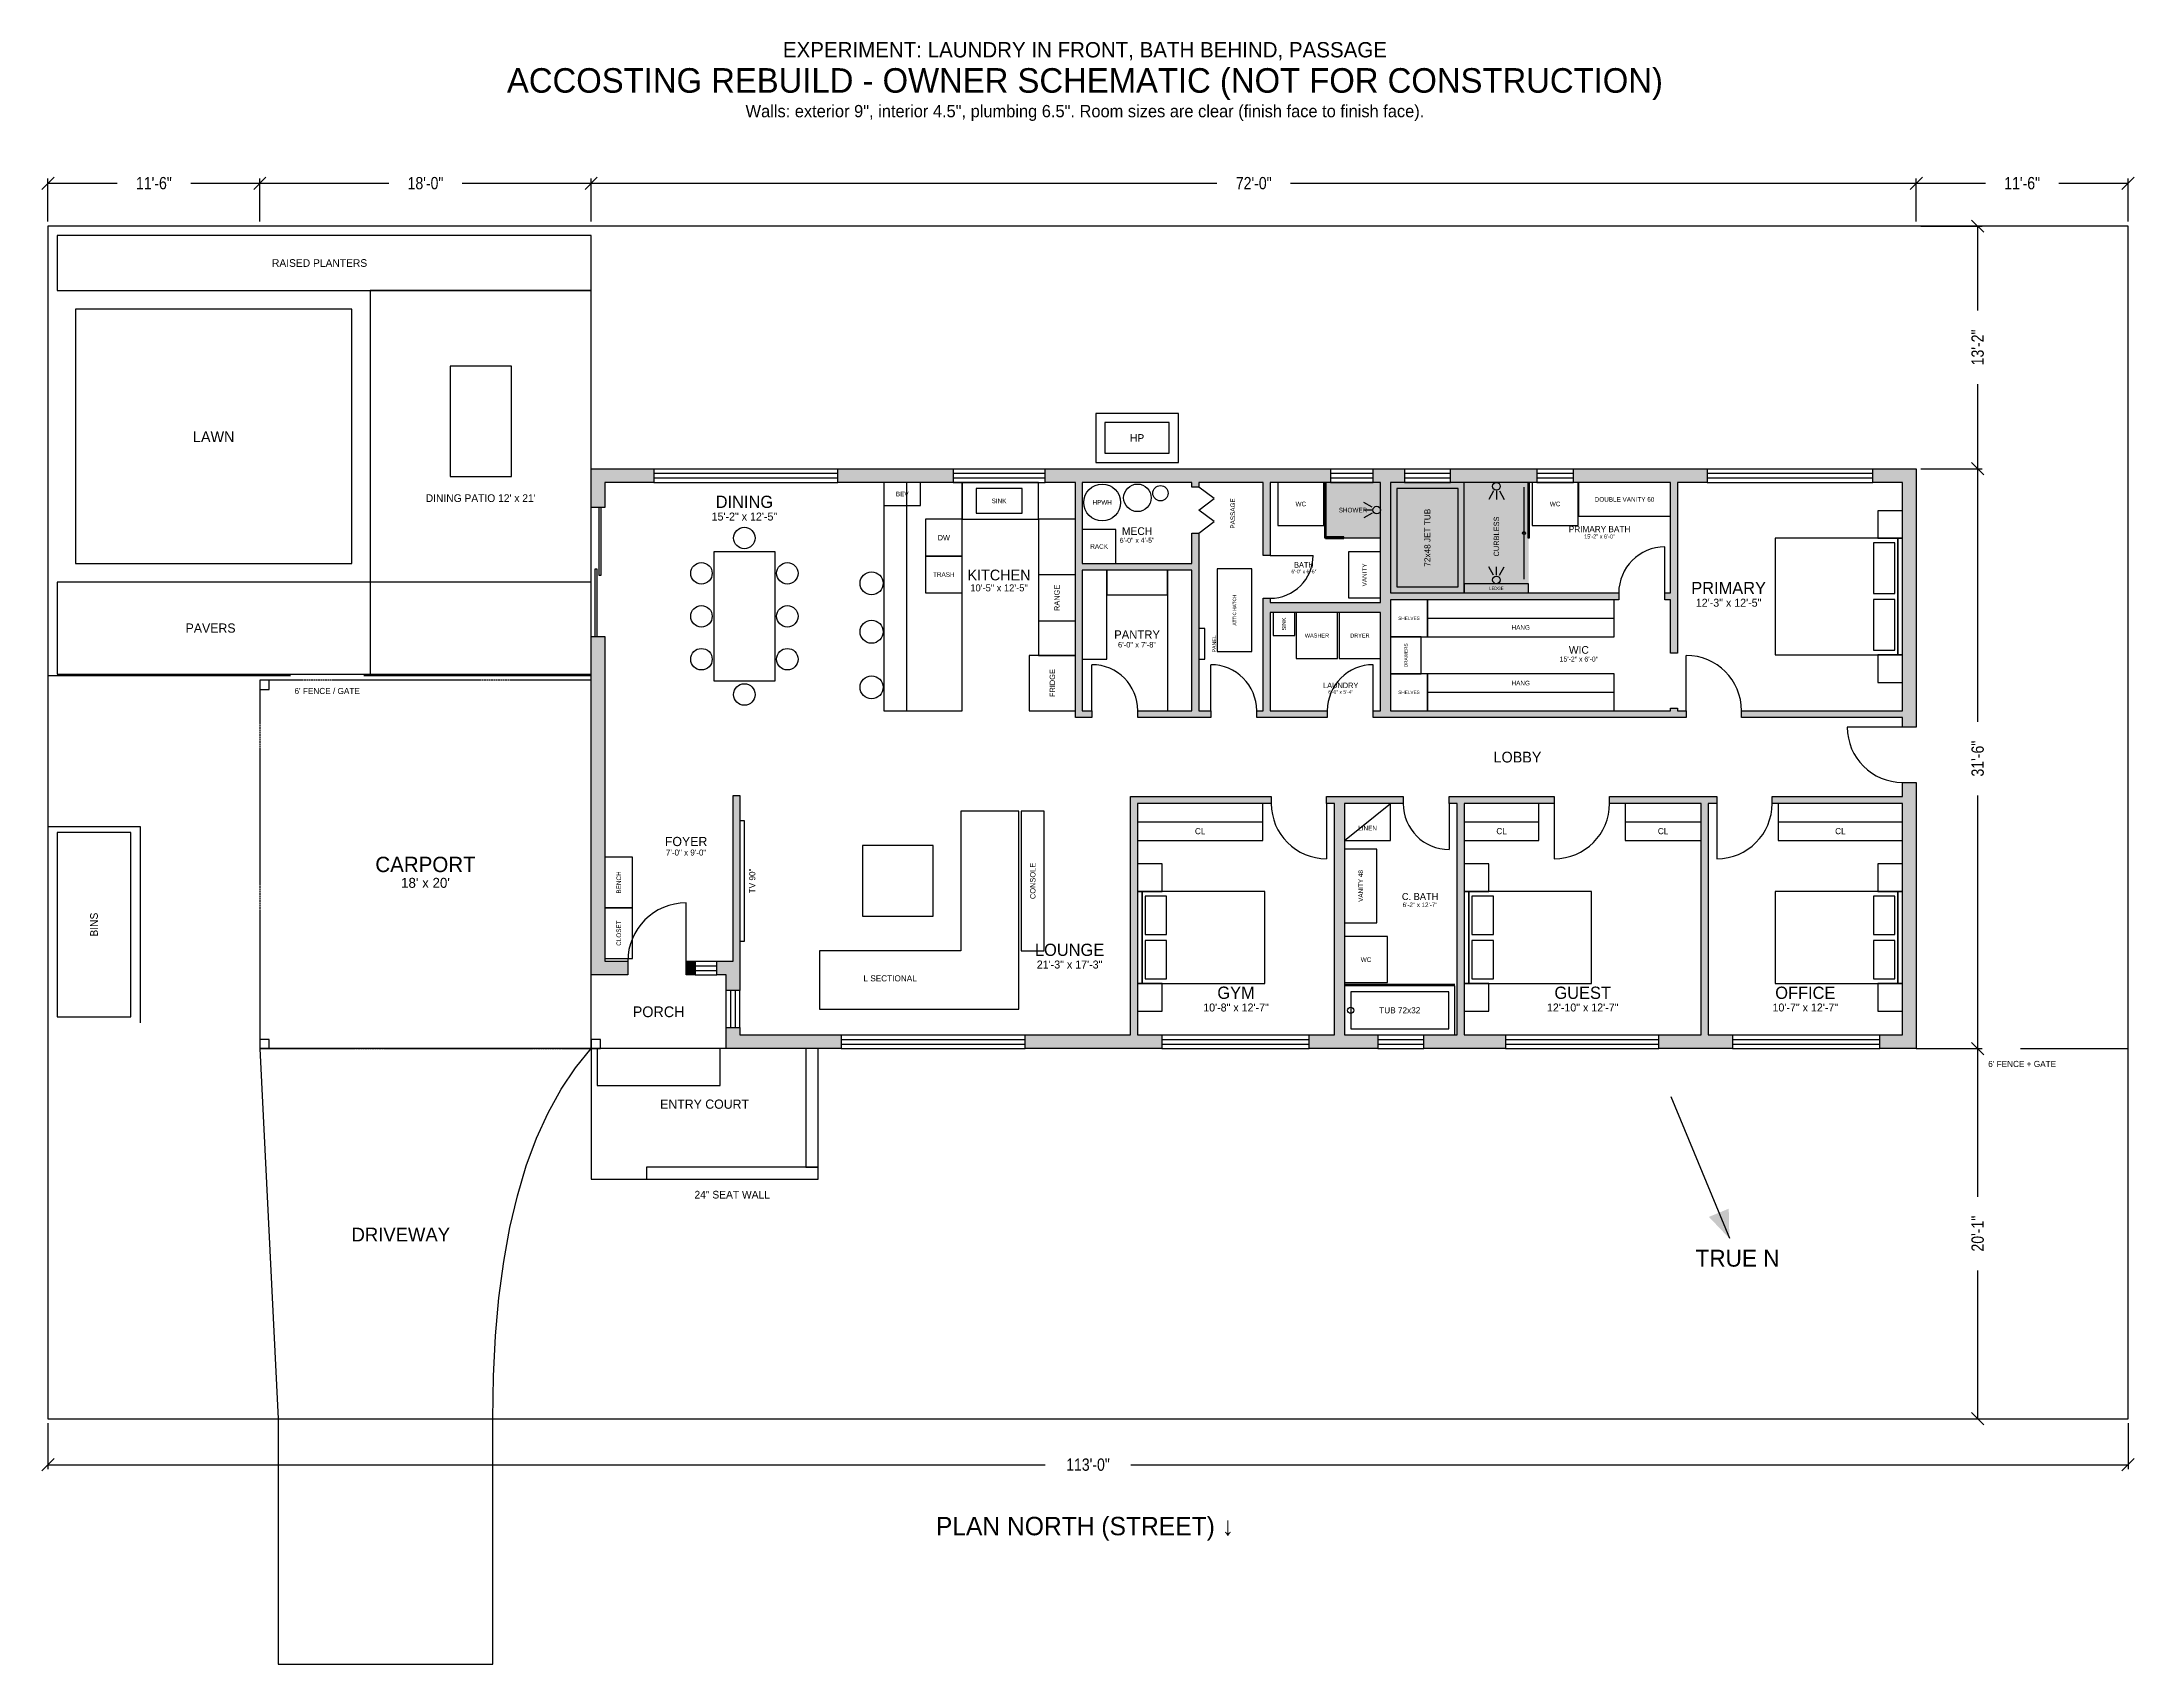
# Model space of a CAD drawing. Header units: inches. Extents: x -2 to 1362, y -160 to 897.
import ezdxf
from ezdxf.enums import TextEntityAlignment as Align

# ---------------------------------------------------------------- set-up
doc = ezdxf.new("R2010")
doc.units = ezdxf.units.IN
doc.linetypes.add('DASHED', pattern=[1.524, 1.27, -0.254])
for name, color, linetype in [('A-ANNO-DIMS', 1, 'Continuous'), ('A-ANNO-TEXT', 7, 'Continuous'), ('A-AREA-IDEN', 7, 'Continuous'), ('A-DOOR', 3, 'Continuous'), ('A-EQPM', 6, 'Continuous'), ('A-FENC', 8, 'Continuous'), ('A-FURN', 9, 'Continuous'), ('A-GLAZ', 4, 'Continuous'), ('A-WALL', 7, 'Continuous'), ('A-WALL-PATT', 8, 'Continuous'), ('C-PROP', 5, 'Continuous'), ('L-PLNT', 3, 'Continuous'), ('L-SITE', 94, 'Continuous')]:
    doc.layers.add(name, color=color, linetype=linetype)
doc.styles.add('OpenSansCondensed-Light', font='OpenSansCondensed-Light.ttf')
doc.dimstyles.new('OWNER', dxfattribs={"dimtxt": 8, "dimasz": 6, "dimexe": 3, "dimexo": 3, "dimgap": 2, "dimtad": 1, "dimtsz": 4, "dimcen": 2.5, "dimazin": 3, "dimtfac": 1, "dimtmove": 0, "dimatfit": 3})

# ---------------------------------------------------------------- blocks, each defined once
blk = doc.blocks.new('_OBLIQUE')
at = {"color": 0, "linetype": 'BYBLOCK'}
blk.add_line((-0.5, -0.5), (0.5, 0.5), dxfattribs=at)
blk = doc.blocks.new('*D1')
for p, q in [((2, 780.25), (2, 808.25)), ((2, 805.25), (47.05, 805.25)), ((95.05, 805.25), (140.1, 805.25)), ((140.1, 780.25), (140.1, 808.25))]:
    blk.add_line(p, q)
at = {"layer": 'Defpoints'}
for p in [(2, 805.25), (2, 777.25), (140.1, 777.25)]:
    blk.add_point(p, dxfattribs=at)
at = {"layer": 'A-ANNO-DIMS', "xscale": 8, "yscale": 8}
for p in [(2, 805.25), (140.1, 805.25)]:
    blk.add_blockref('_OBLIQUE', p, dxfattribs=at)
at = {"layer": 'A-ANNO-DIMS', "insert": (71.05, 805.25), "char_height": 8, "attachment_point": 5, "style": 'OpenSansCondensed-Light'}
blk.add_mtext('11\'-6"', dxfattribs=at)
blk = doc.blocks.new('*D2')
for p, q in [((140.1, 780.25), (140.1, 808.25)), ((140.1, 805.25), (224.1, 805.25)), ((272.1, 805.25), (356.1, 805.25)), ((356.1, 780.25), (356.1, 808.25))]:
    blk.add_line(p, q)
at = {"layer": 'Defpoints'}
for p in [(140.1, 805.25), (140.1, 777.25), (356.1, 777.25)]:
    blk.add_point(p, dxfattribs=at)
at = {"layer": 'A-ANNO-DIMS', "xscale": 8, "yscale": 8}
for p in [(140.1, 805.25), (356.1, 805.25)]:
    blk.add_blockref('_OBLIQUE', p, dxfattribs=at)
at = {"layer": 'A-ANNO-DIMS', "insert": (248.1, 805.25), "char_height": 8, "attachment_point": 5, "style": 'OpenSansCondensed-Light'}
blk.add_mtext('18\'-0"', dxfattribs=at)
blk = doc.blocks.new('*D3')
for p, q in [((356.1, 780.25), (356.1, 808.25)), ((356.1, 805.25), (764.05, 805.25)), ((812.05, 805.25), (1220, 805.25)), ((1220, 780.25), (1220, 808.25))]:
    blk.add_line(p, q)
at = {"layer": 'Defpoints'}
for p in [(356.1, 805.25), (356.1, 777.25), (1220, 777.25)]:
    blk.add_point(p, dxfattribs=at)
at = {"layer": 'A-ANNO-DIMS', "xscale": 8, "yscale": 8}
for p in [(356.1, 805.25), (1220, 805.25)]:
    blk.add_blockref('_OBLIQUE', p, dxfattribs=at)
at = {"layer": 'A-ANNO-DIMS', "insert": (788.05, 805.25), "char_height": 8, "attachment_point": 5, "style": 'OpenSansCondensed-Light'}
blk.add_mtext('72\'-0"', dxfattribs=at)
blk = doc.blocks.new('*D4')
for p, q in [((1220, 780.25), (1220, 808.25)), ((1220, 805.25), (1265, 805.25)), ((1313, 805.25), (1358, 805.25)), ((1358, 780.25), (1358, 808.25))]:
    blk.add_line(p, q)
at = {"layer": 'Defpoints'}
for p in [(1220, 805.25), (1220, 777.25), (1358, 777.25)]:
    blk.add_point(p, dxfattribs=at)
at = {"layer": 'A-ANNO-DIMS', "xscale": 8, "yscale": 8}
for p in [(1220, 805.25), (1358, 805.25)]:
    blk.add_blockref('_OBLIQUE', p, dxfattribs=at)
at = {"layer": 'A-ANNO-DIMS', "insert": (1289, 805.25), "char_height": 8, "attachment_point": 5, "style": 'OpenSansCondensed-Light'}
blk.add_mtext('11\'-6"', dxfattribs=at)
blk = doc.blocks.new('*D5')
for p, q in [((2, -3), (2, -33)), ((1358, -3), (1358, -33)), ((2, -30), (652, -30)), ((708, -30), (1358, -30))]:
    blk.add_line(p, q)
at = {"layer": 'Defpoints'}
for p in [(2, 0), (1358, 0), (2, -30)]:
    blk.add_point(p, dxfattribs=at)
at = {"layer": 'A-ANNO-DIMS', "xscale": 8, "yscale": 8}
for p in [(2, -30), (1358, -30)]:
    blk.add_blockref('_OBLIQUE', p, dxfattribs=at)
at = {"layer": 'A-ANNO-DIMS', "insert": (680, -30), "char_height": 8, "attachment_point": 5, "style": 'OpenSansCondensed-Light'}
blk.add_mtext('113\'-0"', dxfattribs=at)
blk = doc.blocks.new('*D6')
for p, q in [((1223, 241.2), (1263, 241.2)), ((1260, 144.6), (1260, 241.2)), ((1260, 0), (1260, 96.6)), ((1223, 0), (1263, 0))]:
    blk.add_line(p, q)
at = {"layer": 'Defpoints'}
for p in [(1220, 241.2), (1220, 0), (1260, 0)]:
    blk.add_point(p, dxfattribs=at)
at = {"layer": 'A-ANNO-DIMS', "xscale": 8, "yscale": 8, "rotation": 90}
for p in [(1260, 241.2), (1260, 0)]:
    blk.add_blockref('_OBLIQUE', p, dxfattribs=at)
at = {"layer": 'A-ANNO-DIMS', "insert": (1260, 120.6), "char_height": 8, "attachment_point": 5, "rotation": 90, "style": 'OpenSansCondensed-Light'}
blk.add_mtext('20\'-1"', dxfattribs=at)
blk = doc.blocks.new('*D7')
for p, q in [((1223, 619.2), (1263, 619.2)), ((1260, 454.2), (1260, 619.2)), ((1260, 241.2), (1260, 406.2)), ((1223, 241.2), (1263, 241.2))]:
    blk.add_line(p, q)
at = {"layer": 'Defpoints'}
for p in [(1220, 619.2), (1220, 241.2), (1260, 241.2)]:
    blk.add_point(p, dxfattribs=at)
at = {"layer": 'A-ANNO-DIMS', "xscale": 8, "yscale": 8, "rotation": 90}
for p in [(1260, 619.2), (1260, 241.2)]:
    blk.add_blockref('_OBLIQUE', p, dxfattribs=at)
at = {"layer": 'A-ANNO-DIMS', "insert": (1260, 430.2), "char_height": 8, "attachment_point": 5, "rotation": 90, "style": 'OpenSansCondensed-Light'}
blk.add_mtext('31\'-6"', dxfattribs=at)
blk = doc.blocks.new('*D8')
for p, q in [((1223, 777.25), (1263, 777.25)), ((1260, 722.225), (1260, 777.25)), ((1260, 619.2), (1260, 674.225)), ((1223, 619.2), (1263, 619.2))]:
    blk.add_line(p, q)
at = {"layer": 'Defpoints'}
for p in [(1220, 777.25), (1220, 619.2), (1260, 619.2)]:
    blk.add_point(p, dxfattribs=at)
at = {"layer": 'A-ANNO-DIMS', "xscale": 8, "yscale": 8, "rotation": 90}
for p in [(1260, 777.25), (1260, 619.2)]:
    blk.add_blockref('_OBLIQUE', p, dxfattribs=at)
at = {"layer": 'A-ANNO-DIMS', "insert": (1260, 698.225), "char_height": 8, "attachment_point": 5, "rotation": 90, "style": 'OpenSansCondensed-Light'}
blk.add_mtext('13\'-2"', dxfattribs=at)

msp = doc.modelspace()

# ---------------------------------------------------------------- hatches: boundary and pattern name
at = {"layer": 'A-EQPM', "transparency": 33554495}
for points in [[(834.75, 574.2), (870.75, 574.2), (870.75, 610.2), (834.75, 610.2)], [(877.25, 538.2), (967.25, 538.2), (967.25, 610.2), (877.25, 610.2)]]:
    msp.add_hatch(color=151, dxfattribs=at).paths.add_polyline_path(points)
at = {"layer": 'A-WALL-PATT'}
for points in [[(356.1, 610.2), (356.1, 619.2), (365.1, 619.2), (397, 619.2), (397, 610.2), (365.1, 610.2), (365.1, 593.8), (356.1, 593.8), (356.1, 610.2)], [(592, 619.2), (592, 610.2), (517, 610.2), (517, 619.2), (592, 619.2)], [(838, 619.2), (838, 610.2), (798.75, 610.2), (798.75, 562.7), (794.25, 562.7), (794.25, 610.2), (752.25, 610.2), (752.25, 607.2), (747.75, 607.2), (747.75, 610.2), (676.25, 610.2), (676.25, 557.45), (747.75, 557.45), (747.75, 577.2), (752.25, 577.2), (752.25, 461.45), (760, 461.45), (760, 456.95), (712.5, 456.95), (712.5, 461.45), (747.75, 461.45), (747.75, 552.95), (676.25, 552.95), (676.25, 461.45), (682.5, 461.45), (682.5, 456.95), (671.75, 456.95), (671.75, 457), (671.75, 461.45), (671.75, 610.2), (652, 610.2), (652, 619.2), (838, 619.2)], [(886.25, 619.2), (886.25, 610.2), (877.25, 610.2), (877.25, 538.2), (1026, 538.2), (1026, 533.7), (877.25, 533.7), (877.25, 461.45), (1059.75, 461.45), (1059.75, 463), (1064.25, 463), (1064.25, 461.45), (1070, 461.45), (1070, 456.95), (866, 456.95), (866, 461.45), (870.75, 461.45), (870.75, 525.45), (798.75, 525.45), (798.75, 461.45), (836, 461.45), (836, 456.95), (790, 456.95), (790, 461.45), (794.25, 461.45), (794.25, 525.45), (794.25, 531.95), (794.25, 534.7), (798.75, 534.7), (798.75, 531.95), (870.75, 531.95), (870.75, 610.2), (866, 610.2), (866, 619.2), (886.25, 619.2)], [(972.5, 619.2), (972.5, 610.2), (916.25, 610.2), (916.25, 619.2), (972.5, 619.2)], [(1083.6, 619.2), (1083.6, 610.2), (1064.25, 610.2), (1064.25, 499), (1059.75, 499), (1059.75, 533.7), (1056, 533.7), (1056, 538.2), (1059.75, 538.2), (1059.75, 610.2), (996.5, 610.2), (996.5, 619.2), (1083.6, 619.2)], [(1211, 619.2), (1220, 619.2), (1220, 610.2), (1220, 450.7), (1211, 450.7), (1211, 456.95), (1106, 456.95), (1106, 461.45), (1211, 461.45), (1211, 610.2), (1191.6, 610.2), (1191.6, 619.2), (1211, 619.2)], [(365.1, 289.2), (356.1, 289.2), (356.1, 298.2), (356.1, 509.8), (365.1, 509.8), (365.1, 298.2), (380, 298.2), (380, 289.2), (365.1, 289.2)], [(1220, 250.2), (1220, 241.2), (1211, 241.2), (1196.1, 241.2), (1196.1, 250.2), (1211, 250.2), (1211, 400.95), (1126, 400.95), (1126, 405.45), (1211, 405.45), (1211, 414.7), (1220, 414.7), (1220, 250.2)], [(444.1, 289.2), (438, 289.2), (438, 298.2), (444.1, 298.2), (448.6, 298.2), (448.6, 406.2), (453.1, 406.2), (453.1, 298.2), (453.1, 289.2), (453.1, 279), (444.1, 279), (444.1, 289.2)], [(639.1, 241.2), (639.1, 250.2), (707.75, 250.2), (707.75, 400.95), (707.75, 405.45), (712.25, 405.45), (799.5, 405.45), (799.5, 400.95), (712.25, 400.95), (712.25, 250.2), (728.1, 250.2), (728.1, 241.2), (639.1, 241.2)], [(824.1, 241.2), (824.1, 250.2), (840.75, 250.2), (840.75, 400.95), (835.5, 400.95), (835.5, 405.45), (840.75, 405.45), (847.25, 405.45), (885.5, 405.45), (885.5, 400.95), (847.25, 400.95), (847.25, 250.2), (869, 250.2), (869, 241.2), (824.1, 241.2)], [(899, 241.2), (899, 250.2), (920.75, 250.2), (920.75, 400.95), (915.5, 400.95), (915.5, 405.45), (920.75, 405.45), (925.25, 405.45), (984, 405.45), (984, 400.95), (925.25, 400.95), (925.25, 250.2), (952.1, 250.2), (952.1, 241.2), (899, 241.2)], [(1052.1, 241.2), (1052.1, 250.2), (1079.75, 250.2), (1079.75, 400.95), (1020, 400.95), (1020, 405.45), (1079.75, 405.45), (1084.25, 405.45), (1090, 405.45), (1090, 400.95), (1084.25, 400.95), (1084.25, 250.2), (1100.1, 250.2), (1100.1, 241.2), (1052.1, 241.2)], [(418, 289.2), (418, 298.2), (424, 298.2), (424, 289.2), (418, 289.2)], [(444.1, 250.2), (444.1, 255), (453.1, 255), (453.1, 250.2), (519.1, 250.2), (519.1, 241.2), (453.1, 241.2), (444.1, 241.2), (444.1, 250.2)]]:
    msp.add_hatch(color=8, dxfattribs=at).paths.add_polyline_path(points)

# ---------------------------------------------------------------- linework, layer by layer
at = {"layer": 'A-ANNO-TEXT'}
msp.add_line((1060, 210), (1098.107, 117.545), dxfattribs=at)
msp.add_solid([(1098.107, 117.545), (1097.72, 136.855), (1084.776, 131.52)], dxfattribs=at)
at = {"layer": 'A-DOOR'}
for p, q in [((762.25, 599.7), (752.25, 607.2)), ((752.25, 592.2), (762.25, 599.7)), ((762.25, 584.7), (752.25, 592.2)), ((752.25, 577.2), (762.25, 584.7)), ((798.75, 562.7), (826.75, 562.7)), ((1056, 538.2), (1056, 568.2)), ((682.5, 461.45), (682.5, 491.45)), ((760, 461.45), (760, 491.45)), ((866, 461.45), (866, 491.45)), ((1070, 461.45), (1070, 497.45)), ((1211, 450.7), (1175, 450.7)), ((835.5, 400.95), (835.5, 364.95)), ((915.5, 400.95), (915.5, 370.95)), ((984, 400.95), (984, 364.95)), ((1090, 400.95), (1090, 364.95)), ((418, 298.2), (418, 336.2))]:
    msp.add_line(p, q, dxfattribs=at)
for centre, radius, start, end in [((798.75, 562.7), 28, -90, 0), ((1056, 538.2), 30, 90, 180), ((682.5, 461.45), 30, 0, 90), ((760, 461.45), 30, 0, 90), ((866, 461.45), 30, 90, 180), ((1070, 461.45), 36, 0, 90), ((1211, 450.7), 36, 180, 270), ((835.5, 400.95), 36, 180, 270), ((915.5, 400.95), 30, 180, 270), ((984, 400.95), 36, -90, 0), ((1090, 400.95), 36, -90, 0), ((418, 298.2), 38, 90, 180)]:
    msp.add_arc(centre, radius, start, end, dxfattribs=at)
at = {"layer": 'A-EQPM'}
for p, q in [((561.9, 461.45), (561.9, 610.2)), ((944.25, 604.7), (941.25, 599.2)), ((946.25, 604.7), (946.25, 599.2)), ((948.25, 604.7), (951.25, 599.2)), ((964.25, 547.2), (964.25, 607.2)), ((865.25, 594.2), (859.75, 597.2)), ((865.25, 592.2), (859.75, 592.2)), ((865.25, 590.2), (859.75, 587.2)), ((944.25, 549.7), (941.25, 555.2)), ((946.25, 549.7), (946.25, 555.2)), ((948.25, 549.7), (951.25, 555.2)), ((847.25, 283.2), (919.25, 283.2))]:
    msp.add_line(p, q, dxfattribs=at)
for points in [[(691, 629.2), (733, 629.2), (733, 649.2), (691, 649.2)], [(546.9, 461.45), (598, 461.45), (598, 610.2), (546.9, 610.2)], [(546.9, 595.2), (570.9, 595.2), (570.9, 610.2), (546.9, 610.2)], [(598, 586.2), (647.75, 586.2), (647.75, 610.2), (598, 610.2)], [(607, 590.2), (637, 590.2), (637, 606.2), (607, 606.2)], [(803.75, 582.2), (833.75, 582.2), (833.75, 610.2), (803.75, 610.2)], [(834.75, 574.2), (870.75, 574.2), (870.75, 610.2), (834.75, 610.2)], [(877.25, 538.2), (925.25, 538.2), (925.25, 610.2), (877.25, 610.2)], [(881.25, 542.2), (921.25, 542.2), (921.25, 606.2), (881.25, 606.2)], [(969.5, 582.2), (999.5, 582.2), (999.5, 610.2), (969.5, 610.2)], [(999.75, 588.2), (1059.75, 588.2), (1059.75, 610.2), (999.75, 610.2)], [(574, 562.2), (598, 562.2), (598, 586.2), (574, 586.2)], [(647.75, 497.45), (671.75, 497.45), (671.75, 586.2), (647.75, 586.2)], [(676.25, 557.45), (698.25, 557.45), (698.25, 579.45), (676.25, 579.45)], [(574, 538.2), (598, 538.2), (598, 562.2), (574, 562.2)], [(849.75, 534.95), (870.75, 534.95), (870.75, 564.95), (849.75, 564.95)], [(647.75, 520), (671.75, 520), (671.75, 550), (647.75, 550)], [(676.25, 495), (692.25, 495), (692.25, 552.95), (676.25, 552.95)], [(692.25, 536.95), (731.75, 536.95), (731.75, 552.95), (692.25, 552.95)], [(731.75, 461.45), (747.75, 461.45), (747.75, 552.95), (731.75, 552.95)], [(925.25, 538.2), (967.25, 538.2), (967.25, 544.2), (925.25, 544.2)], [(800.75, 510.45), (814.75, 510.45), (814.75, 525.45), (800.75, 525.45)], [(815.75, 495.45), (842.75, 495.45), (842.75, 525.45), (815.75, 525.45)], [(843.75, 495.45), (870.75, 495.45), (870.75, 525.45), (843.75, 525.45)], [(752.25, 495), (756.25, 495), (756.25, 515), (752.25, 515)], [(641.75, 461.45), (671.75, 461.45), (671.75, 497.45), (641.75, 497.45)], [(847.25, 323.2), (868.25, 323.2), (868.25, 371.2), (847.25, 371.2)], [(847.25, 284.2), (875.25, 284.2), (875.25, 314.2), (847.25, 314.2)], [(847.25, 250.2), (919.25, 250.2), (919.25, 282.2), (847.25, 282.2)], [(851.25, 254.2), (915.25, 254.2), (915.25, 278.2), (851.25, 278.2)]]:
    msp.add_lwpolyline(points, close=True, dxfattribs=at)
for centre, radius in [((689.25, 597.2), 12), ((712.25, 600.2), 9), ((727.25, 603.2), 5), ((946.25, 607.7), 2.5), ((868.25, 592.2), 2.5), ((964.25, 577.2), 1), ((946.25, 546.7), 2.5), ((851.25, 266.2), 2)]:
    msp.add_circle(centre, radius, dxfattribs=at)
at = {"layer": 'A-FENC'}
for p, q in [((2, 484.3), (160, 484.3)), ((208, 484.3), (356.1, 484.3)), ((2, 386), (62, 386)), ((62, 386), (62, 258)), ((1220, 241.2), (1240, 241.2)), ((1288, 241.2), (1358, 241.2))]:
    msp.add_line(p, q, dxfattribs=at)
msp.add_lwpolyline([(685, 623.2), (739, 623.2), (739, 655.2), (685, 655.2)], close=True, dxfattribs=at)
at = {"layer": 'A-FURN'}
for p, q in [((901.25, 521.7), (1023, 521.7)), ((901.25, 473.45), (1023, 473.45)), ((847.25, 376.95), (877.25, 400.95)), ((712.25, 388.95), (794, 388.95)), ((925.25, 388.95), (974, 388.95)), ((1030.1, 388.95), (1079.75, 388.95)), ((1130, 388.95), (1211, 388.95))]:
    msp.add_line(p, q, dxfattribs=at)
for points in [[(264.1, 614), (304.1, 614), (304.1, 686), (264.1, 686)], [(1195, 573.825), (1211, 573.825), (1211, 591.825), (1195, 591.825)], [(1128, 497.825), (1208, 497.825), (1208, 573.825), (1128, 573.825)], [(1208, 497.825), (1211, 497.825), (1211, 573.825), (1208, 573.825)], [(436, 481), (476, 481), (476, 565), (436, 565)], [(1192, 537.825), (1206, 537.825), (1206, 570.825), (1192, 570.825)], [(764.25, 500), (786.75, 500), (786.75, 554), (764.25, 554)], [(877.25, 509.7), (901.25, 509.7), (901.25, 533.7), (877.25, 533.7)], [(901.25, 509.7), (1023, 509.7), (1023, 533.7), (901.25, 533.7)], [(1192, 500.825), (1206, 500.825), (1206, 533.825), (1192, 533.825)], [(877.25, 485.45), (897.25, 485.45), (897.25, 509.7), (877.25, 509.7)], [(1195, 479.825), (1211, 479.825), (1211, 497.825), (1195, 497.825)], [(877.25, 461.45), (901.25, 461.45), (901.25, 485.45), (877.25, 485.45)], [(901.25, 461.45), (1023, 461.45), (1023, 485.45), (901.25, 485.45)], [(505, 267), (635, 267), (635, 396), (597, 396), (597, 305), (505, 305)], [(636.5, 305), (651.5, 305), (651.5, 396), (636.5, 396)], [(712.25, 376.95), (794, 376.95), (794, 400.95), (712.25, 400.95)], [(847.25, 376.95), (877.25, 376.95), (877.25, 400.95), (847.25, 400.95)], [(925.25, 376.95), (974, 376.95), (974, 400.95), (925.25, 400.95)], [(1030.1, 376.95), (1079.75, 376.95), (1079.75, 400.95), (1030.1, 400.95)], [(1130, 376.95), (1211, 376.95), (1211, 400.95), (1130, 400.95)], [(453.1, 311.25), (456.1, 311.25), (456.1, 389.75), (453.1, 389.75)], [(533, 327.5), (579, 327.5), (579, 373.5), (533, 373.5)], [(365.1, 333), (383.1, 333), (383.1, 366), (365.1, 366)], [(712.25, 343.575), (728.25, 343.575), (728.25, 361.575), (712.25, 361.575)], [(925.25, 343.575), (941.25, 343.575), (941.25, 361.575), (925.25, 361.575)], [(1195, 343.575), (1211, 343.575), (1211, 361.575), (1195, 361.575)], [(712.25, 283.575), (715.25, 283.575), (715.25, 343.575), (712.25, 343.575)], [(715.25, 283.575), (795.25, 283.575), (795.25, 343.575), (715.25, 343.575)], [(925.25, 283.575), (928.25, 283.575), (928.25, 343.575), (925.25, 343.575)], [(928.25, 283.575), (1008.25, 283.575), (1008.25, 343.575), (928.25, 343.575)], [(1128, 283.575), (1208, 283.575), (1208, 343.575), (1128, 343.575)], [(1208, 283.575), (1211, 283.575), (1211, 343.575), (1208, 343.575)], [(365.1, 300), (383.1, 300), (383.1, 333), (365.1, 333)], [(717.25, 315.575), (731.25, 315.575), (731.25, 340.575), (717.25, 340.575)], [(930.25, 315.575), (944.25, 315.575), (944.25, 340.575), (930.25, 340.575)], [(1192, 315.575), (1206, 315.575), (1206, 340.575), (1192, 340.575)], [(717.25, 286.575), (731.25, 286.575), (731.25, 311.575), (717.25, 311.575)], [(930.25, 286.575), (944.25, 286.575), (944.25, 311.575), (930.25, 311.575)], [(1192, 286.575), (1206, 286.575), (1206, 311.575), (1192, 311.575)], [(712.25, 265.575), (728.25, 265.575), (728.25, 283.575), (712.25, 283.575)], [(925.25, 265.575), (941.25, 265.575), (941.25, 283.575), (925.25, 283.575)], [(1195, 265.575), (1211, 265.575), (1211, 283.575), (1195, 283.575)]]:
    msp.add_lwpolyline(points, close=True, dxfattribs=at)
for centre, radius in [((456, 574), 7), ((428, 551), 7), ((484, 551), 7), ((538.9, 544.5), 7.5), ((428, 523), 7), ((484, 523), 7), ((538.9, 512.9), 7.5), ((428, 495), 7), ((484, 495), 7), ((456, 472), 7), ((538.9, 476.7), 7.5)]:
    msp.add_circle(centre, radius, dxfattribs=at)
at = {"layer": 'A-GLAZ'}
for p, q in [((397, 619.2), (517, 619.2)), ((397, 616.2), (517, 616.2)), ((592, 619.2), (652, 619.2)), ((592, 616.2), (652, 616.2)), ((838, 619.2), (866, 619.2)), ((838, 616.2), (866, 616.2)), ((886.25, 619.2), (916.25, 619.2)), ((886.25, 616.2), (916.25, 616.2)), ((972.5, 619.2), (996.5, 619.2)), ((972.5, 616.2), (996.5, 616.2)), ((1083.6, 619.2), (1191.6, 619.2)), ((1083.6, 616.2), (1191.6, 616.2)), ((397, 613.2), (517, 613.2)), ((397, 610.2), (517, 610.2)), ((592, 613.2), (652, 613.2)), ((592, 610.2), (652, 610.2)), ((838, 613.2), (866, 613.2)), ((838, 610.2), (866, 610.2)), ((886.25, 613.2), (916.25, 613.2)), ((886.25, 610.2), (916.25, 610.2)), ((972.5, 613.2), (996.5, 613.2)), ((972.5, 610.2), (996.5, 610.2)), ((1083.6, 613.2), (1191.6, 613.2)), ((1083.6, 610.2), (1191.6, 610.2)), ((424, 298.2), (438, 298.2)), ((424, 295.2), (438, 295.2)), ((424, 292.2), (438, 292.2)), ((424, 289.2), (438, 289.2)), ((444.1, 255), (444.1, 279)), ((447.1, 255), (447.1, 279)), ((450.1, 255), (450.1, 279)), ((453.1, 255), (453.1, 279)), ((519.1, 250.2), (639.1, 250.2)), ((519.1, 247.2), (639.1, 247.2)), ((728.1, 250.2), (824.1, 250.2)), ((728.1, 247.2), (824.1, 247.2)), ((869, 250.2), (899, 250.2)), ((869, 247.2), (899, 247.2)), ((952.1, 250.2), (1052.1, 250.2)), ((952.1, 247.2), (1052.1, 247.2)), ((1100.1, 250.2), (1196.1, 250.2)), ((1100.1, 247.2), (1196.1, 247.2)), ((519.1, 244.2), (639.1, 244.2)), ((519.1, 241.2), (639.1, 241.2)), ((728.1, 244.2), (824.1, 244.2)), ((728.1, 241.2), (824.1, 241.2)), ((869, 244.2), (899, 244.2)), ((869, 241.2), (899, 241.2)), ((952.1, 244.2), (1052.1, 244.2)), ((952.1, 241.2), (1052.1, 241.2)), ((1100.1, 244.2), (1196.1, 244.2)), ((1100.1, 241.2), (1196.1, 241.2))]:
    msp.add_line(p, q, dxfattribs=at)
for points in [[(834.25, 574.2), (835.25, 574.2), (835.25, 610.2), (834.25, 610.2)], [(966.75, 574.2), (967.75, 574.2), (967.75, 610.2), (966.75, 610.2)], [(361.1, 549.8), (362.6, 549.8), (362.6, 593.8), (361.1, 593.8)], [(834.75, 573.7), (846.75, 573.7), (846.75, 574.7), (834.75, 574.7)], [(358.6, 509.8), (360.1, 509.8), (360.1, 553.8), (358.6, 553.8)]]:
    msp.add_lwpolyline(points, close=True, dxfattribs=at)
at = {"layer": 'A-WALL'}
for points in [[(356.1, 610.2), (356.1, 619.2), (365.1, 619.2), (397, 619.2), (397, 610.2), (365.1, 610.2), (365.1, 593.8), (356.1, 593.8), (356.1, 610.2)], [(592, 619.2), (592, 610.2), (517, 610.2), (517, 619.2), (592, 619.2)], [(838, 619.2), (838, 610.2), (798.75, 610.2), (798.75, 562.7), (794.25, 562.7), (794.25, 610.2), (752.25, 610.2), (752.25, 607.2), (747.75, 607.2), (747.75, 610.2), (676.25, 610.2), (676.25, 557.45), (747.75, 557.45), (747.75, 577.2), (752.25, 577.2), (752.25, 461.45), (760, 461.45), (760, 456.95), (712.5, 456.95), (712.5, 461.45), (747.75, 461.45), (747.75, 552.95), (676.25, 552.95), (676.25, 461.45), (682.5, 461.45), (682.5, 456.95), (671.75, 456.95), (671.75, 457), (671.75, 461.45), (671.75, 610.2), (652, 610.2), (652, 619.2), (838, 619.2)], [(886.25, 619.2), (886.25, 610.2), (877.25, 610.2), (877.25, 538.2), (1026, 538.2), (1026, 533.7), (877.25, 533.7), (877.25, 461.45), (1059.75, 461.45), (1059.75, 463), (1064.25, 463), (1064.25, 461.45), (1070, 461.45), (1070, 456.95), (866, 456.95), (866, 461.45), (870.75, 461.45), (870.75, 525.45), (798.75, 525.45), (798.75, 461.45), (836, 461.45), (836, 456.95), (790, 456.95), (790, 461.45), (794.25, 461.45), (794.25, 525.45), (794.25, 531.95), (794.25, 534.7), (798.75, 534.7), (798.75, 531.95), (870.75, 531.95), (870.75, 610.2), (866, 610.2), (866, 619.2), (886.25, 619.2)], [(972.5, 619.2), (972.5, 610.2), (916.25, 610.2), (916.25, 619.2), (972.5, 619.2)], [(1083.6, 619.2), (1083.6, 610.2), (1064.25, 610.2), (1064.25, 499), (1059.75, 499), (1059.75, 533.7), (1056, 533.7), (1056, 538.2), (1059.75, 538.2), (1059.75, 610.2), (996.5, 610.2), (996.5, 619.2), (1083.6, 619.2)], [(1211, 619.2), (1220, 619.2), (1220, 610.2), (1220, 450.7), (1211, 450.7), (1211, 456.95), (1106, 456.95), (1106, 461.45), (1211, 461.45), (1211, 610.2), (1191.6, 610.2), (1191.6, 619.2), (1211, 619.2)], [(365.1, 289.2), (356.1, 289.2), (356.1, 298.2), (356.1, 509.8), (365.1, 509.8), (365.1, 298.2), (380, 298.2), (380, 289.2), (365.1, 289.2)], [(140.1, 475.3), (146.1, 475.3), (146.1, 481.3), (140.1, 481.3)], [(1220, 250.2), (1220, 241.2), (1211, 241.2), (1196.1, 241.2), (1196.1, 250.2), (1211, 250.2), (1211, 400.95), (1126, 400.95), (1126, 405.45), (1211, 405.45), (1211, 414.7), (1220, 414.7), (1220, 250.2)], [(444.1, 289.2), (438, 289.2), (438, 298.2), (444.1, 298.2), (448.6, 298.2), (448.6, 406.2), (453.1, 406.2), (453.1, 298.2), (453.1, 289.2), (453.1, 279), (444.1, 279), (444.1, 289.2)], [(639.1, 241.2), (639.1, 250.2), (707.75, 250.2), (707.75, 400.95), (707.75, 405.45), (712.25, 405.45), (799.5, 405.45), (799.5, 400.95), (712.25, 400.95), (712.25, 250.2), (728.1, 250.2), (728.1, 241.2), (639.1, 241.2)], [(824.1, 241.2), (824.1, 250.2), (840.75, 250.2), (840.75, 400.95), (835.5, 400.95), (835.5, 405.45), (840.75, 405.45), (847.25, 405.45), (885.5, 405.45), (885.5, 400.95), (847.25, 400.95), (847.25, 250.2), (869, 250.2), (869, 241.2), (824.1, 241.2)], [(899, 241.2), (899, 250.2), (920.75, 250.2), (920.75, 400.95), (915.5, 400.95), (915.5, 405.45), (920.75, 405.45), (925.25, 405.45), (984, 405.45), (984, 400.95), (925.25, 400.95), (925.25, 250.2), (952.1, 250.2), (952.1, 241.2), (899, 241.2)], [(1052.1, 241.2), (1052.1, 250.2), (1079.75, 250.2), (1079.75, 400.95), (1020, 400.95), (1020, 405.45), (1079.75, 405.45), (1084.25, 405.45), (1090, 405.45), (1090, 400.95), (1084.25, 400.95), (1084.25, 250.2), (1100.1, 250.2), (1100.1, 241.2), (1052.1, 241.2)], [(418, 289.2), (418, 298.2), (424, 298.2), (424, 289.2), (418, 289.2)], [(140.1, 241.2), (146.1, 241.2), (146.1, 247.2), (140.1, 247.2)], [(356.1, 241.2), (362.1, 241.2), (362.1, 247.2), (356.1, 247.2)], [(444.1, 250.2), (444.1, 255), (453.1, 255), (453.1, 250.2), (519.1, 250.2), (519.1, 241.2), (453.1, 241.2), (444.1, 241.2), (444.1, 250.2)], [(496, 164), (504, 164), (504, 241.2), (496, 241.2)], [(392.1, 156), (504, 156), (504, 164), (392.1, 164)]]:
    msp.add_lwpolyline(points, close=True, dxfattribs=at)
at = {"layer": 'C-PROP'}
msp.add_lwpolyline([(2, 0), (1358, 0), (1358, 777.25), (2, 777.25)], close=True, dxfattribs=at)
at = {"layer": 'L-PLNT'}
for points in [[(8, 735.25), (356.1, 735.25), (356.1, 771.25), (8, 771.25)], [(20, 557.3), (200.1, 557.3), (200.1, 723.25), (20, 723.25)]]:
    msp.add_lwpolyline(points, close=True, dxfattribs=at)
at = {"layer": 'L-SITE'}
for points in [[(212.1, 485.3), (356.1, 485.3), (356.1, 735.25), (212.1, 735.25)], [(8, 485.3), (356.1, 485.3), (356.1, 545.3), (8, 545.3)], [(8, 262), (56, 262), (56, 382), (8, 382)], [(152, -160), (292, -160), (292, 0), (292.445, 27.647), (293.781, 53.922), (296.006, 78.825), (299.122, 102.356), (303.128, 124.514), (308.025, 145.3), (313.812, 164.714), (320.489, 182.756), (328.056, 199.425), (336.514, 214.722), (345.862, 228.647), (356.1, 241.2), (140.1, 241.2), (152, 0)], [(356.1, 156), (504, 156), (504, 241.2), (356.1, 241.2)], [(360.1, 217.2), (440.1, 217.2), (440.1, 241.2), (360.1, 241.2)]]:
    msp.add_lwpolyline(points, close=True, dxfattribs=at)
at = {"layer": 'L-SITE', "linetype": 'DASHED'}
msp.add_lwpolyline([(140.1, 241.2), (356.1, 241.2), (356.1, 481.3), (140.1, 481.3)], close=True, dxfattribs=at)

# ---------------------------------------------------------------- texts
at = {"layer": 'A-ANNO-TEXT'}
for s, height, p in [('EXPERIMENT: LAUNDRY IN FRONT, BATH BEHIND, PASSAGE', 10, (678, 892.25)), ('ACCOSTING REBUILD - OWNER SCHEMATIC (NOT FOR CONSTRUCTION)', 16, (678, 872.25)), ('Walls: exterior 9", interior 4.5", plumbing 6.5". Room sizes are clear (finish face to finish face).', 8, (678, 852.25)), ('RAISED PLANTERS', 5, (179.05, 753.25)), ('LAWN', 7, (110.05, 640)), ('HP', 5, (712, 639.2)), ("DINING PATIO 12' x 21'", 5, (284.1, 600)), ('BEV', 3, (558.9, 602.7)), ('DOUBLE VANITY 60', 3, (1029.75, 599.2)), ('SINK', 3, (622, 598.2)), ('HPWH', 3, (689.25, 597.2)), ('WC', 3, (818.75, 596.2)), ('SHOWER', 3, (852.75, 592.2)), ('WC', 3, (984.5, 596.2)), ('DW', 3.5, (586, 574.2)), ('RACK', 3, (687.25, 568.45)), ('TRASH', 3, (586, 550.2)), ('LEDGE', 2, (946.25, 541.2)), ('PAVERS', 6, (108, 515.3)), ('SHELVES', 2.2, (889.25, 521.7)), ('WASHER', 2.6, (829.25, 510.45)), ('DRYER', 2.6, (857.25, 510.45)), ('HANG', 3, (962.125, 515.7)), ('HANG', 3, (962.125, 479.45)), ("6' FENCE / GATE", 4, (184, 474.3)), ('SHELVES', 2.2, (889.25, 473.45)), ('CL', 4, (753.125, 382.95)), ('LINEN', 3, (862.25, 384.95)), ('CL', 4, (949.625, 382.95)), ('CL', 4, (1054.925, 382.95)), ('CL', 4, (1170.5, 382.95)), ('WC', 3, (861.25, 299.2)), ('L SECTIONAL', 4, (551, 287)), ('TUB 72x32', 4, (883.25, 266.2)), ("6' FENCE + GATE", 4, (1289, 231.2)), ('24" SEAT WALL', 5, (448.05, 146)), ('TRUE N', 11, (1103.442, 104.602)), ('PLAN NORTH (STREET) ↓', 12, (678, -70))]:
    msp.add_text(s, height=height, dxfattribs=at).set_placement(p, align=Align.MIDDLE_CENTER)
for s, height, p in [('PASSAGE', 3, (774.375, 590)), ('72x48 JET TUB', 4, (901.25, 574.2)), ('CURBLESS', 3.5, (946.25, 575)), ('VANITY', 3, (860.25, 549.95)), ('RANGE', 3.5, (659.75, 535)), ('ATTIC HATCH', 2.2, (775.5, 527)), ('SINK', 2.6, (807.75, 517.95)), ('PANEL', 2.5, (762.25, 505)), ('DRAWERS', 2.2, (887.25, 497.575)), ('FRIDGE', 3.5, (656.75, 479.45)), ('BENCH', 3, (374.1, 349.5)), ('TV 90"', 4, (461.1, 350.5)), ('CONSOLE', 3.5, (644, 350.5)), ('VANITY 48', 3, (857.75, 347.2)), ('BINS', 5, (32, 322)), ('CLOSET', 3, (374.1, 316.5))]:
    msp.add_text(s, height=height, rotation=90, dxfattribs=at).set_placement(p, align=Align.MIDDLE_CENTER)
at = {"layer": 'A-AREA-IDEN'}
for s, height, p in [('DINING', 8, (456, 597.6)), ('15\'-2" x 12\'-5"', 5.2, (456, 588)), ('6\'-0" x 4\'-5"', 3.25, (712, 572.5)), ('MECH', 5, (712, 578.5)), ('PRIMARY BATH', 4, (1013.5, 579.8)), ('15\'-2" x 6\'-0"', 2.6, (1013.5, 575)), ('KITCHEN', 7, (622, 549.9)), ('6\'-0" x 6\'-6"', 2.34, (820.75, 552.15)), ('BATH', 3.6, (820.75, 556.47)), ('10\'-5" x 12\'-5"', 4.55, (622, 541.5)), ('PRIMARY', 8, (1097.625, 541.425)), ('12\'-3" x 12\'-5"', 5.2, (1097.625, 531.825)), ('PANTRY', 5.5, (712, 511.05)), ('6\'-0" x 7\'-8"', 3.575, (712, 504.45)), ('15\'-2" x 6\'-0"', 3.25, (1000, 495.075)), ('WIC', 5, (1000, 501.075)), ('LAUNDRY', 3.6, (844.75, 477.97)), ('6\'-0" x 5\'-4"', 2.34, (844.75, 473.65)), ('LOBBY', 7, (960, 431.2)), ('FOYER', 6, (418, 376.2)), ('7\'-0" x 9\'-0"', 3.9, (418, 369)), ('CARPORT', 10, (248.1, 361.25)), ("18' x 20'", 6.5, (248.1, 349.25)), ('C. BATH', 4.5, (896.5, 340.35)), ('6\'-2" x 12\'-7"', 2.925, (896.5, 334.95)), ('LOUNGE', 8, (668, 305.6)), ('21\'-3" x 17\'-3"', 5.2, (668, 296)), ('GYM', 8, (776.5, 277.6)), ('GUEST', 8, (1002.5, 277.6)), ('OFFICE', 8, (1147.625, 277.6)), ('PORCH', 7, (400.1, 265.2)), ('10\'-8" x 12\'-7"', 5.2, (776.5, 268)), ('12\'-10" x 12\'-7"', 5.2, (1002.5, 268)), ('10\'-7" x 12\'-7"', 5.2, (1147.625, 268)), ('ENTRY COURT', 6, (430.05, 205)), ('DRIVEWAY', 9, (232, 120))]:
    msp.add_text(s, height=height, dxfattribs=at).set_placement(p, align=Align.MIDDLE_CENTER)

# ---------------------------------------------------------------- dimensions: what is measured, and where the dimension line sits
at = {"layer": 'A-ANNO-DIMS'}
for base, p1, p2, text, picture, middle in [((2, 805.25), (2, 777.25), (140.1, 777.25), '11\'-6"', '*D1', (71.05, 805.25)), ((140.1, 805.25), (140.1, 777.25), (356.1, 777.25), '18\'-0"', '*D2', (248.1, 805.25)), ((356.1, 805.25), (356.1, 777.25), (1220, 777.25), '72\'-0"', '*D3', (788.05, 805.25)), ((1220, 805.25), (1220, 777.25), (1358, 777.25), '11\'-6"', '*D4', (1289, 805.25)), ((2, -30), (2, 0), (1358, 0), '113\'-0"', '*D5', (680, -30))]:
    dim = msp.add_linear_dim(base=base, p1=p1, p2=p2, text=text, dimstyle='OWNER', dxfattribs=at)
    dim.commit()
    dim.dimension.update_dxf_attribs({"geometry": picture, "text_midpoint": middle})
for base, p1, p2, text, picture, middle in [((1260, 619.2), (1220, 619.2), (1220, 777.25), '13\'-2"', '*D8', (1260, 698.225)), ((1260, 241.2), (1220, 241.2), (1220, 619.2), '31\'-6"', '*D7', (1260, 430.2)), ((1260, 0), (1220, 0), (1220, 241.2), '20\'-1"', '*D6', (1260, 120.6))]:
    dim = msp.add_linear_dim(base=base, p1=p1, p2=p2, angle=90, text=text, dimstyle='OWNER', dxfattribs=at)
    dim.commit()
    dim.dimension.update_dxf_attribs({"geometry": picture, "text_midpoint": middle})

doc.saveas('drawing.dxf')
